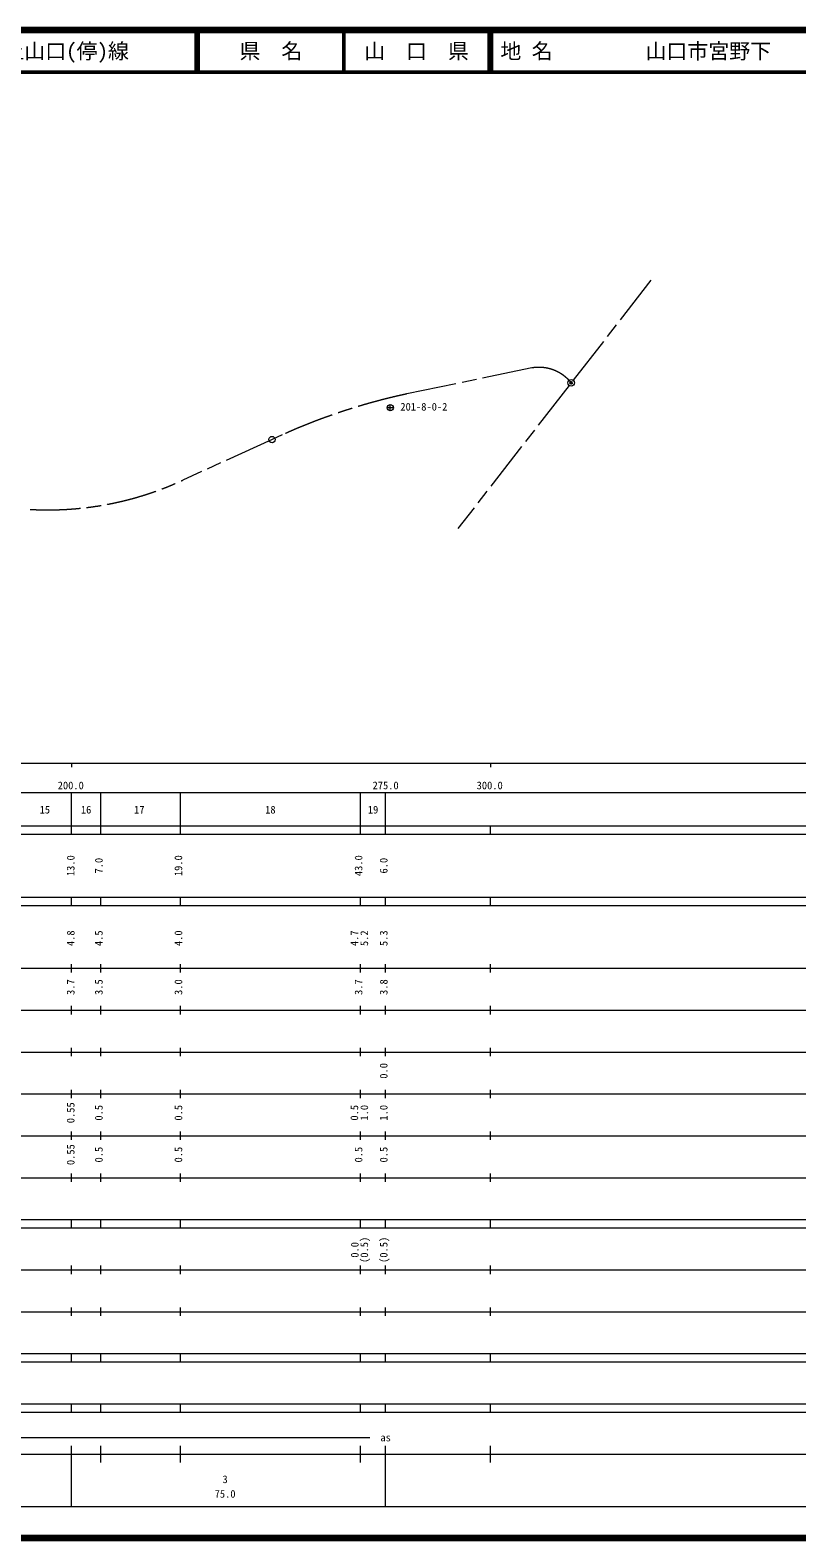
# Model space of a CAD drawing. Units: millimetres, scale not verified. Extents: x 40000 to 680000, y 20000 to 380000.
# Drawn here: x 258154 to 441157, y 20000 to 380000 of the extents above; entities that cross this region are included whole.
import ezdxf
from ezdxf.enums import TextEntityAlignment as Align

# ---------------------------------------------------------------- set-up
doc = ezdxf.new("R2010")
doc.units = ezdxf.units.MM
doc.header["$LTSCALE"] = 1000
doc.header["$PDMODE"] = 32
doc.header["$PDSIZE"] = 500
doc.linetypes.add('CHAIN', pattern=[18.5, 12, -1.5, 3.5, -1.5])
for name, color, linetype, lineweight in [('M-BMK', 2, 'CHAIN', 13), ('M-BMK-SRVR', 3, 'Continuous', 13), ('M-TTL', 2, 'Continuous', 140), ('M-TTL-BAND', 7, 'Continuous', 13), ('M-TTL-LINE', 7, 'Continuous', 50)]:
    doc.layers.add(name, color=color, linetype=linetype, lineweight=lineweight)
doc.layers.add('M-OTRS', color=6, linetype='Continuous')
doc.layers.add('M-TTL-TXT', color=7, linetype='Continuous')
doc.styles.add('ＭＳ ゴシック', font='')
doc.styles.get('ＭＳ ゴシック').set_extended_font_data('MS Gothic')

msp = doc.modelspace()

# ---------------------------------------------------------------- linework, layer by layer
at = {"layer": 'M-BMK'}
for p, q in [((406327, 320289), (387788, 296436)), ((377904, 299347), (348056, 293139)), ((386806, 295173), (360223, 260971)), ((315883, 282245), (294565, 272537)), ((318331, 283360), (315883, 282245))]:
    msp.add_line(p, q, dxfattribs=at)
for centre, radius, start, end in [((379563, 289523), 9963, 39.0793, 99.58485), ((379119, 148642), 147798, 102.13266, 114.28625), ((262413, 341957), 76504, 266.80891, 294.8514)]:
    msp.add_arc(centre, radius, start, end, dxfattribs=at)
at = {"layer": 'M-BMK-SRVR'}
for p, q in [((344875, 289852), (343375, 289852)), ((344125, 289102), (344125, 290602))]:
    msp.add_line(p, q, dxfattribs=at)
for centre, radius in [((387297, 295804), 800), ((344125, 289852), 750), ((315883, 282245), 750)]:
    msp.add_circle(centre, radius, dxfattribs=at)
at = {"layer": 'M-OTRS'}
msp.add_point((387297, 295804), dxfattribs=at)
at = {"layer": 'M-TTL'}
for p, q in [((680000, 380000), (40000, 380000)), ((40000, 20000), (680000, 20000))]:
    msp.add_line(p, q, dxfattribs=at)
at = {"layer": 'M-TTL-BAND'}
for p, q in [((40000, 205000), (579000, 205000)), ((268000, 205000), (268000, 204000)), ((368000, 205000), (368000, 204000)), ((68000, 198000), (579000, 198000)), ((268000, 188000), (268000, 198000)), ((275000, 188000), (275000, 198000)), ((294000, 188000), (294000, 198000)), ((337000, 188000), (337000, 198000)), ((343000, 188000), (343000, 198000)), ((40000, 190000), (579000, 190000)), ((40000, 188000), (579000, 188000)), ((368000, 188000), (368000, 190000)), ((40000, 173000), (579000, 173000)), ((268000, 171000), (268000, 173000)), ((275000, 171000), (275000, 173000)), ((294000, 171000), (294000, 173000)), ((337000, 171000), (337000, 173000)), ((343000, 171000), (343000, 173000)), ((368000, 171000), (368000, 173000)), ((40000, 171000), (579000, 171000)), ((40000, 156000), (579000, 156000)), ((268000, 155000), (268000, 157000)), ((275000, 155000), (275000, 157000)), ((294000, 155000), (294000, 157000)), ((337000, 155000), (337000, 157000)), ((343000, 155000), (343000, 157000)), ((368000, 155000), (368000, 157000)), ((46000, 146000), (579000, 146000)), ((268000, 145000), (268000, 147000)), ((275000, 145000), (275000, 147000)), ((294000, 145000), (294000, 147000)), ((337000, 145000), (337000, 147000)), ((343000, 145000), (343000, 147000)), ((368000, 145000), (368000, 147000)), ((268000, 135000), (268000, 137000)), ((275000, 135000), (275000, 137000)), ((294000, 135000), (294000, 137000)), ((337000, 135000), (337000, 137000)), ((343000, 135000), (343000, 137000)), ((368000, 135000), (368000, 137000)), ((52000, 136000), (579000, 136000)), ((46000, 126000), (579000, 126000)), ((268000, 125000), (268000, 127000)), ((275000, 125000), (275000, 127000)), ((294000, 125000), (294000, 127000)), ((337000, 125000), (337000, 127000)), ((343000, 125000), (343000, 127000)), ((368000, 125000), (368000, 127000)), ((52000, 116000), (579000, 116000)), ((268000, 115000), (268000, 117000)), ((275000, 115000), (275000, 117000)), ((294000, 115000), (294000, 117000)), ((337000, 115000), (337000, 117000)), ((343000, 115000), (343000, 117000)), ((368000, 115000), (368000, 117000)), ((46000, 106000), (579000, 106000)), ((268000, 105000), (268000, 107000)), ((275000, 105000), (275000, 107000)), ((294000, 105000), (294000, 107000)), ((337000, 105000), (337000, 107000)), ((343000, 105000), (343000, 107000)), ((368000, 105000), (368000, 107000)), ((40000, 96000), (579000, 96000)), ((40000, 94000), (579000, 94000)), ((268000, 94000), (268000, 96000)), ((275000, 94000), (275000, 96000)), ((294000, 94000), (294000, 96000)), ((337000, 94000), (337000, 96000)), ((343000, 94000), (343000, 96000)), ((368000, 94000), (368000, 96000)), ((49000, 84000), (579000, 84000)), ((268000, 83000), (268000, 85000)), ((275000, 83000), (275000, 85000)), ((294000, 83000), (294000, 85000)), ((337000, 83000), (337000, 85000)), ((343000, 83000), (343000, 85000)), ((368000, 83000), (368000, 85000)), ((40000, 74000), (579000, 74000)), ((268000, 73000), (268000, 75000)), ((275000, 73000), (275000, 75000)), ((294000, 73000), (294000, 75000)), ((337000, 73000), (337000, 75000)), ((343000, 73000), (343000, 75000)), ((368000, 73000), (368000, 75000)), ((40000, 64000), (579000, 64000)), ((40000, 62000), (579000, 62000)), ((268000, 62000), (268000, 64000)), ((275000, 62000), (275000, 64000)), ((294000, 62000), (294000, 64000)), ((337000, 62000), (337000, 64000)), ((343000, 62000), (343000, 64000)), ((368000, 62000), (368000, 64000)), ((40000, 52000), (579000, 52000)), ((268000, 50000), (268000, 52000)), ((275000, 50000), (275000, 52000)), ((294000, 50000), (294000, 52000)), ((337000, 50000), (337000, 52000)), ((343000, 50000), (343000, 52000)), ((368000, 50000), (368000, 52000)), ((40000, 50000), (579000, 50000)), ((70694, 44000), (339194, 44000)), ((40000, 40000), (579000, 40000)), ((268000, 27500), (268000, 42000)), ((275000, 38000), (275000, 42000)), ((294000, 38000), (294000, 42000)), ((337000, 38000), (337000, 42000)), ((343000, 27500), (343000, 42000)), ((368000, 38000), (368000, 42000)), ((68000, 27500), (579000, 27500))]:
    msp.add_line(p, q, dxfattribs=at)
at = {"layer": 'M-TTL-LINE'}
for p, q in [((297750, 380000), (297750, 370000)), ((298250, 380000), (298250, 370000)), ((333000, 380000), (333000, 370000)), ((367750, 380000), (367750, 370000)), ((368250, 380000), (368250, 370000)), ((40000, 370000), (680000, 370000))]:
    msp.add_line(p, q, dxfattribs=at)

# ---------------------------------------------------------------- texts
at = {"layer": 'M-BMK-SRVR', "style": 'ＭＳ ゴシック'}
msp.add_text('201-8-0-2', height=1833, dxfattribs=at).set_placement((346514, 288613), align=Align.BOTTOM_LEFT)
at = {"layer": 'M-TTL-BAND', "style": 'ＭＳ ゴシック'}
for s, p in [('200.0', (267844, 198195)), ('275.0', (343000, 198195)), ('300.0', (367844, 198195)), ('15', (261652, 192405)), ('16', (271511, 192405)), ('17', (284210, 192405)), ('18', (315500, 192405)), ('19', (340000, 192405)), ('as', (343000, 42500)), ('3', (304687, 32523)), ('75.0', (304687, 29033))]:
    msp.add_text(s, height=1833, dxfattribs=at).set_placement(p, align=Align.BOTTOM_CENTER)
for s, p in [('13.0', (269285, 180500)), ('7.0', (276000, 180500)), ('19.0', (295000, 180500)), ('43.0', (338000, 180500)), ('6.0', (344000, 180500)), ('4.8', (269285, 163174)), ('4.5', (276000, 163174)), ('4.0', (295000, 163174)), ('4.7', (337000, 163174)), ('5.2', (339370, 163174)), ('5.3', (344000, 163174)), ('3.7', (269285, 151500)), ('3.5', (276000, 151500)), ('3.0', (295000, 151500)), ('3.7', (338000, 151500)), ('3.8', (344000, 151500)), ('0.0', (344000, 131500)), ('0.55', (269285, 121500)), ('0.5', (276000, 121500)), ('0.5', (295000, 121500)), ('0.5', (337000, 121500)), ('1.0', (339370, 121500)), ('1.0', (344000, 121500)), ('0.55', (269285, 111500)), ('0.5', (276000, 111500)), ('0.5', (295000, 111500)), ('0.5', (338000, 111500)), ('0.5', (344000, 111500)), ('0.0', (337094, 88764)), ('(0.5)', (339370, 88764)), ('(0.5)', (344000, 88764))]:
    msp.add_text(s, height=1833, rotation=90, dxfattribs=at).set_placement(p, align=Align.BOTTOM_CENTER)
at = {"layer": 'M-TTL-TXT', "style": 'ＭＳ ゴシック'}
for s, p in [('一般県道\u3000宮野上山口(停)線', (216734, 375000)), ('地 名', (370380, 375000)), ('山口市宮野下', (405024, 375000))]:
    msp.add_text(s, height=3666, dxfattribs=at).set_placement(p, align=Align.MIDDLE_LEFT)
for s, p in [('県\u3000名', (315625, 375000)), ('山\u3000口\u3000県', (350375, 375000))]:
    msp.add_text(s, height=3666, dxfattribs=at).set_placement(p, align=Align.MIDDLE_CENTER)

doc.saveas('drawing.dxf')
